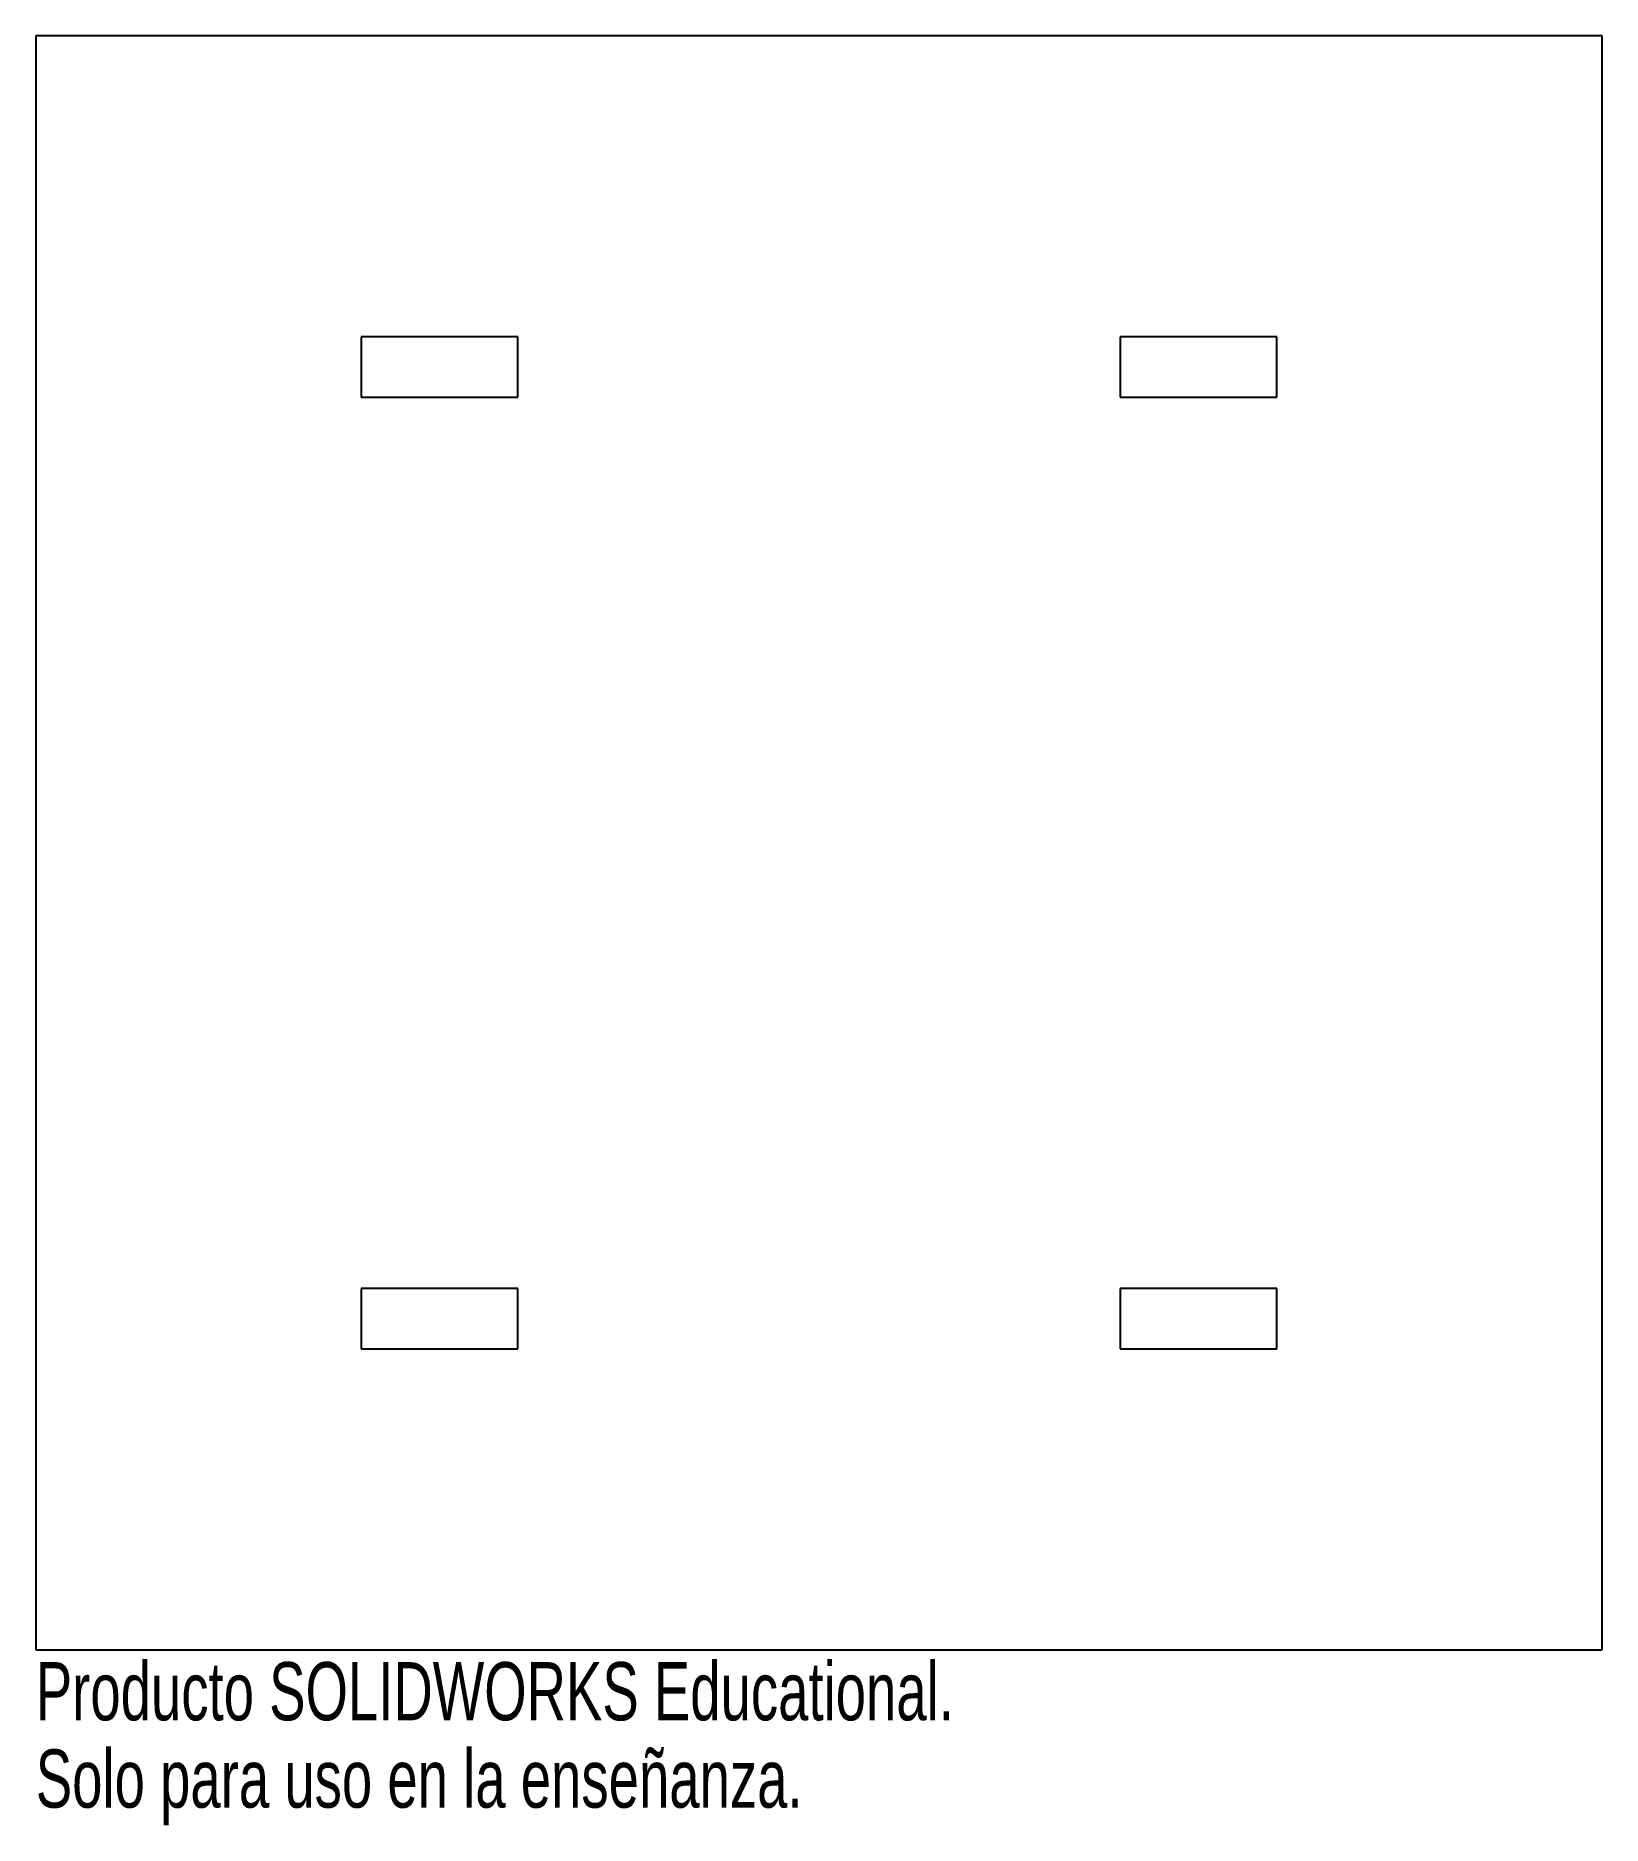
# Model space of a CAD drawing. Header units: millimetres. Extents: x 0 to 13, y -1.5 to 13.4.
import ezdxf

# ---------------------------------------------------------------- set-up
doc = ezdxf.new("R2010")
doc.units = ezdxf.units.MM
doc.styles.add('SLDTEXTSTYLE0', font='TXT', dxfattribs={"width": 0.7})

msp = doc.modelspace()

# ---------------------------------------------------------------- linework, layer by layer
at = {"color": 7, "linetype": 'Continuous', "lineweight": 25}
for p, q in [((13, 13.4), (0, 13.4)), ((0, 13.4), (0, 0)), ((13, 0), (13, 13.4)), ((4, 10.9), (2.7, 10.9)), ((2.7, 10.9), (2.7, 10.4)), ((4, 10.4), (4, 10.9)), ((10.3, 10.9), (9, 10.9)), ((9, 10.9), (9, 10.4)), ((10.3, 10.4), (10.3, 10.9)), ((2.7, 10.4), (4, 10.4)), ((9, 10.4), (10.3, 10.4)), ((4, 3), (2.7, 3)), ((2.7, 3), (2.7, 2.5)), ((4, 2.5), (4, 3)), ((10.3, 3), (9, 3)), ((9, 3), (9, 2.5)), ((10.3, 2.5), (10.3, 3)), ((2.7, 2.5), (4, 2.5)), ((9, 2.5), (10.3, 2.5)), ((0, 0), (13, 0))]:
    msp.add_line(p, q, dxfattribs=at)

# ---------------------------------------------------------------- texts
at = {"color": 7, "linetype": 'Continuous', "char_height": 0.48336, "attachment_point": 1, "style": 'SLDTEXTSTYLE0'}
for s, insert in [('Producto SOLIDWORKS Educational.', (0, -0.102)), ('Solo para uso en la enseñanza.', (0, -0.827))]:
    msp.add_mtext(s, dxfattribs=dict(at, insert=insert))

doc.saveas('drawing.dxf')
